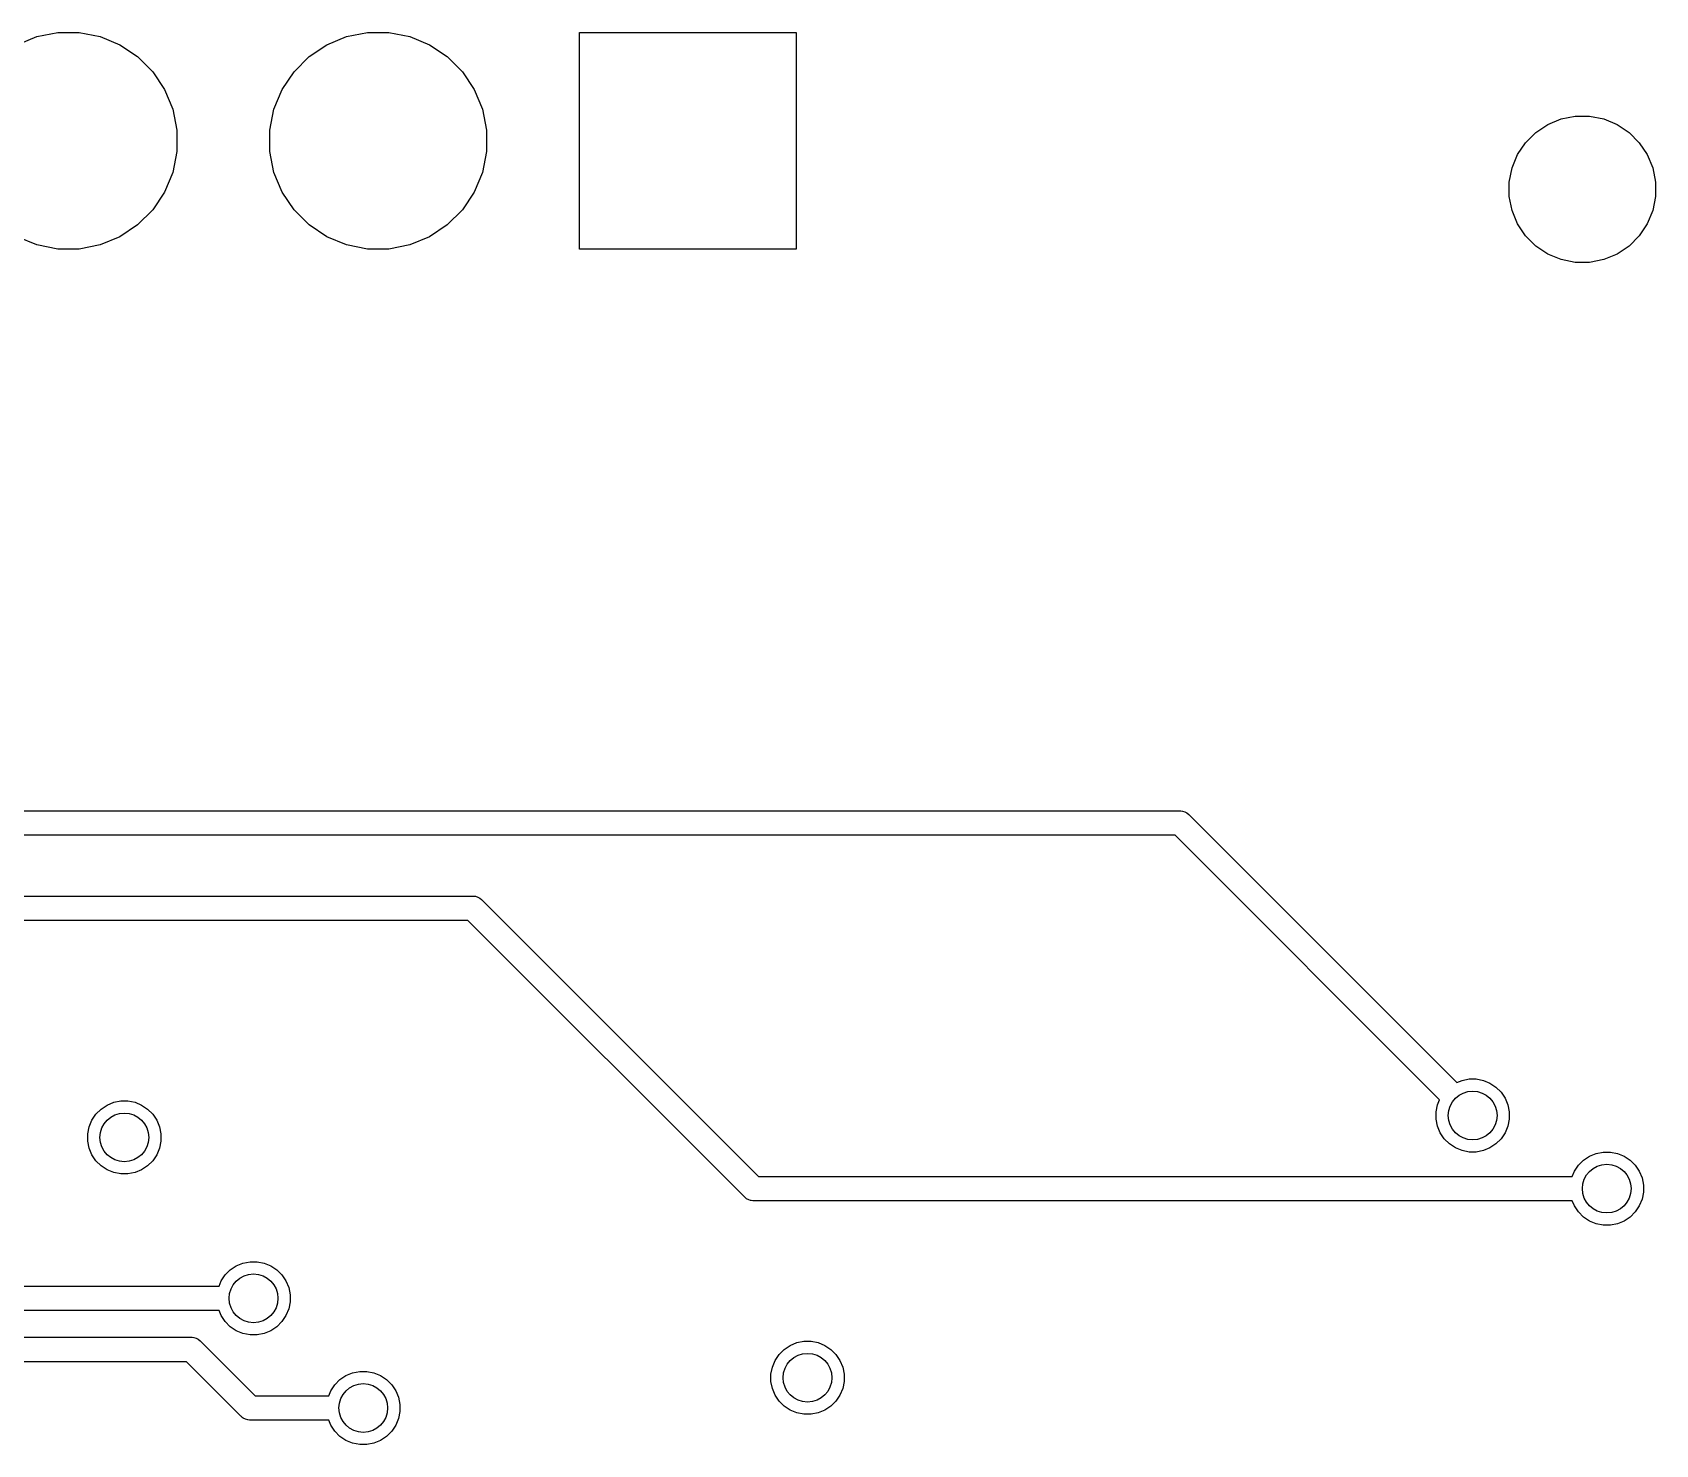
# Model space of a CAD drawing. Extents: x 71 to 174, y -171 to -82.
# Drawn here: x 135.21 to 148.52, y -95.81 to -84.22 of the extents above; entities that cross this region are included whole.
import ezdxf

# ---------------------------------------------------------------- set-up
doc = ezdxf.new("R2010")
doc.units = 0
doc.header["$MEASUREMENT"] = 0
doc.layers.add('BLACK', color=7, linetype='CONTINUOUS')

msp = doc.modelspace()

# ---------------------------------------------------------------- linework, layer by layer
at = {"layer": 'BLACK', "linetype": 'CONTINUOUS'}
for p, q in [((135.084, -84.3199), (135.246, -84.2528)), ((135.246, -84.2528), (135.418, -84.2187)), ((135.418, -84.2187), (135.593, -84.2187)), ((135.593, -84.2187), (135.764, -84.2528)), ((135.764, -84.2528), (135.926, -84.3199)), ((137.624, -84.3199), (137.786, -84.2528)), ((137.786, -84.2528), (137.958, -84.2187)), ((137.958, -84.2187), (138.133, -84.2187)), ((138.133, -84.2187), (138.304, -84.2528)), ((138.304, -84.2528), (138.466, -84.3199)), ((139.696, -85.9967), (139.696, -84.2187)), ((139.696, -84.2187), (141.474, -84.2187)), ((141.474, -84.2187), (141.474, -85.9967)), ((135.926, -84.3199), (136.072, -84.4172)), ((137.478, -84.4172), (137.624, -84.3199)), ((138.466, -84.3199), (138.612, -84.4172)), ((136.072, -84.4172), (136.196, -84.541)), ((137.355, -84.541), (137.478, -84.4172)), ((138.612, -84.4172), (138.736, -84.541)), ((136.196, -84.541), (136.293, -84.6866)), ((137.257, -84.6866), (137.355, -84.541)), ((138.736, -84.541), (138.833, -84.6866)), ((136.293, -84.6866), (136.36, -84.8484)), ((137.19, -84.8484), (137.257, -84.6866)), ((138.833, -84.6866), (138.9, -84.8484)), ((136.36, -84.8484), (136.394, -85.0201)), ((137.156, -85.0201), (137.19, -84.8484)), ((138.9, -84.8484), (138.934, -85.0201)), ((147.639, -84.974), (147.748, -84.9287)), ((147.748, -84.9287), (147.864, -84.9057)), ((147.864, -84.9057), (147.982, -84.9057)), ((147.982, -84.9057), (148.098, -84.9287)), ((148.098, -84.9287), (148.207, -84.974)), ((136.394, -85.0201), (136.394, -85.1952)), ((137.156, -85.1952), (137.156, -85.0201)), ((138.934, -85.0201), (138.934, -85.1952)), ((147.457, -85.1232), (147.541, -85.0396)), ((147.541, -85.0396), (147.639, -84.974)), ((148.207, -84.974), (148.306, -85.0396)), ((148.306, -85.0396), (148.389, -85.1232)), ((136.394, -85.1952), (136.36, -85.367)), ((137.19, -85.367), (137.156, -85.1952)), ((138.934, -85.1952), (138.9, -85.367)), ((147.391, -85.2215), (147.457, -85.1232)), ((148.389, -85.1232), (148.455, -85.2215)), ((147.323, -85.4466), (147.346, -85.3307)), ((147.346, -85.3307), (147.391, -85.2215)), ((148.455, -85.2215), (148.5, -85.3307)), ((148.5, -85.3307), (148.523, -85.4466)), ((136.36, -85.367), (136.293, -85.5288)), ((137.257, -85.5288), (137.19, -85.367)), ((138.9, -85.367), (138.833, -85.5288)), ((147.323, -85.5648), (147.323, -85.4466)), ((148.523, -85.4466), (148.523, -85.5648)), ((136.293, -85.5288), (136.196, -85.6744)), ((137.355, -85.6744), (137.257, -85.5288)), ((138.833, -85.5288), (138.736, -85.6744)), ((147.346, -85.6807), (147.323, -85.5648)), ((148.523, -85.5648), (148.5, -85.6807)), ((136.196, -85.6744), (136.072, -85.7982)), ((137.478, -85.7982), (137.355, -85.6744)), ((138.736, -85.6744), (138.612, -85.7982)), ((147.391, -85.7899), (147.346, -85.6807)), ((148.5, -85.6807), (148.455, -85.7899)), ((136.072, -85.7982), (135.926, -85.8955)), ((137.624, -85.8955), (137.478, -85.7982)), ((138.612, -85.7982), (138.466, -85.8955)), ((147.457, -85.8882), (147.391, -85.7899)), ((148.455, -85.7899), (148.389, -85.8882)), ((135.246, -85.9625), (135.084, -85.8955)), ((135.418, -85.9967), (135.246, -85.9625)), ((135.593, -85.9967), (135.418, -85.9967)), ((135.764, -85.9625), (135.593, -85.9967)), ((135.926, -85.8955), (135.764, -85.9625)), ((137.786, -85.9625), (137.624, -85.8955)), ((137.958, -85.9967), (137.786, -85.9625)), ((138.133, -85.9967), (137.958, -85.9967)), ((138.304, -85.9625), (138.133, -85.9967)), ((138.466, -85.8955), (138.304, -85.9625)), ((141.474, -85.9967), (139.696, -85.9967)), ((147.541, -85.9717), (147.457, -85.8882)), ((147.639, -86.0374), (147.541, -85.9717)), ((148.306, -85.9717), (148.207, -86.0374)), ((148.389, -85.8882), (148.306, -85.9717)), ((147.748, -86.0826), (147.639, -86.0374)), ((147.864, -86.1057), (147.748, -86.0826)), ((147.982, -86.1057), (147.864, -86.1057)), ((148.098, -86.0826), (147.982, -86.1057)), ((148.207, -86.0374), (148.098, -86.0826)), ((131.547, -90.6058), (144.618, -90.6058)), ((144.618, -90.6058), (144.623, -90.6054)), ((144.623, -90.6054), (144.628, -90.6058)), ((144.628, -90.6058), (144.628, -90.6058)), ((144.628, -90.6058), (144.643, -90.6073)), ((144.643, -90.6073), (144.662, -90.613)), ((144.662, -90.613), (144.679, -90.6223)), ((144.679, -90.6223), (144.694, -90.6348)), ((144.694, -90.6348), (144.697, -90.6386)), ((144.697, -90.6386), (146.893, -92.8347)), ((144.582, -90.8058), (131.584, -90.8058)), ((146.752, -92.9761), (144.582, -90.8058)), ((133.506, -91.3057), (138.818, -91.3057)), ((138.818, -91.3057), (138.823, -91.3052)), ((138.823, -91.3052), (138.828, -91.3057)), ((138.828, -91.3057), (138.828, -91.3057)), ((138.828, -91.3057), (138.843, -91.3071)), ((138.843, -91.3071), (138.862, -91.3128)), ((138.862, -91.3128), (138.879, -91.3221)), ((138.879, -91.3221), (138.894, -91.3346)), ((138.894, -91.3346), (138.897, -91.3384)), ((138.897, -91.3384), (141.165, -93.6057)), ((138.782, -91.5057), (133.506, -91.5057)), ((141.049, -93.7729), (138.782, -91.5057)), ((146.893, -92.8347), (146.936, -92.8172)), ((146.936, -92.8172), (146.994, -92.8057)), ((146.994, -92.8057), (147.053, -92.8057)), ((147.053, -92.8057), (147.111, -92.8172)), ((147.111, -92.8172), (147.165, -92.8398)), ((147.165, -92.8398), (147.214, -92.8727)), ((147.214, -92.8727), (147.256, -92.9144)), ((147.256, -92.9144), (147.289, -92.9636)), ((135.73, -93.0944), (135.772, -93.0527)), ((135.772, -93.0527), (135.821, -93.0198)), ((135.821, -93.0198), (135.876, -92.9972)), ((135.876, -92.9972), (135.934, -92.9857)), ((135.934, -92.9857), (135.993, -92.9857)), ((135.993, -92.9857), (136.051, -92.9972)), ((136.051, -92.9972), (136.105, -93.0198)), ((136.105, -93.0198), (136.154, -93.0527)), ((136.154, -93.0527), (136.196, -93.0944)), ((146.723, -93.0761), (146.735, -93.0182)), ((146.735, -93.0182), (146.752, -92.9761)), ((147.289, -92.9636), (147.312, -93.0182)), ((147.312, -93.0182), (147.323, -93.0761)), ((135.675, -93.1982), (135.697, -93.1436)), ((135.697, -93.1436), (135.73, -93.0944)), ((136.196, -93.0944), (136.229, -93.1436)), ((136.229, -93.1436), (136.252, -93.1982)), ((146.723, -93.1352), (146.723, -93.0761)), ((146.735, -93.1932), (146.723, -93.1352)), ((146.757, -93.2478), (146.735, -93.1932)), ((147.312, -93.1932), (147.289, -93.2478)), ((147.323, -93.1352), (147.312, -93.1932)), ((147.323, -93.0761), (147.323, -93.1352)), ((135.663, -93.2561), (135.675, -93.1982)), ((135.663, -93.3152), (135.663, -93.2561)), ((135.675, -93.3732), (135.663, -93.3152)), ((136.252, -93.1982), (136.263, -93.2561)), ((136.263, -93.3152), (136.252, -93.3732)), ((136.263, -93.2561), (136.263, -93.3152)), ((146.79, -93.2969), (146.757, -93.2478)), ((146.832, -93.3387), (146.79, -93.2969)), ((147.256, -93.2969), (147.214, -93.3387)), ((147.289, -93.2478), (147.256, -93.2969)), ((135.697, -93.4278), (135.675, -93.3732)), ((135.73, -93.4769), (135.697, -93.4278)), ((136.229, -93.4278), (136.196, -93.4769)), ((136.252, -93.3732), (136.229, -93.4278)), ((146.881, -93.3715), (146.832, -93.3387)), ((146.936, -93.3942), (146.881, -93.3715)), ((146.994, -93.4057), (146.936, -93.3942)), ((147.053, -93.4057), (146.994, -93.4057)), ((147.111, -93.3942), (147.053, -93.4057)), ((147.165, -93.3715), (147.111, -93.3942)), ((147.214, -93.3387), (147.165, -93.3715)), ((147.932, -93.4727), (147.981, -93.4398)), ((147.981, -93.4398), (148.036, -93.4172)), ((148.036, -93.4172), (148.094, -93.4057)), ((148.094, -93.4057), (148.153, -93.4057)), ((148.153, -93.4057), (148.211, -93.4172)), ((148.211, -93.4172), (148.265, -93.4398)), ((148.265, -93.4398), (148.314, -93.4727)), ((135.772, -93.5187), (135.73, -93.4769)), ((135.821, -93.5515), (135.772, -93.5187)), ((135.876, -93.5742), (135.821, -93.5515)), ((135.934, -93.5857), (135.876, -93.5742)), ((135.993, -93.5857), (135.934, -93.5857)), ((136.051, -93.5742), (135.993, -93.5857)), ((136.105, -93.5515), (136.051, -93.5742)), ((136.154, -93.5187), (136.105, -93.5515)), ((136.196, -93.4769), (136.154, -93.5187)), ((147.84, -93.6057), (147.857, -93.5636)), ((147.857, -93.5636), (147.89, -93.5144)), ((147.89, -93.5144), (147.932, -93.4727)), ((148.314, -93.4727), (148.356, -93.5144)), ((148.356, -93.5144), (148.389, -93.5636)), ((148.389, -93.5636), (148.412, -93.6182)), ((141.165, -93.6057), (147.84, -93.6057)), ((148.412, -93.6182), (148.423, -93.6761)), ((148.423, -93.6761), (148.423, -93.7352)), ((141.052, -93.7767), (141.049, -93.7729)), ((141.067, -93.7892), (141.052, -93.7767)), ((141.085, -93.7985), (141.067, -93.7892)), ((141.098, -93.8025), (141.085, -93.7985)), ((141.103, -93.8042), (141.098, -93.8025)), ((141.105, -93.8044), (141.103, -93.8042)), ((141.118, -93.8057), (141.105, -93.8044)), ((141.123, -93.8062), (141.118, -93.8057)), ((141.118, -93.8057), (141.118, -93.8057)), ((141.128, -93.8057), (141.123, -93.8062)), ((147.84, -93.8057), (141.128, -93.8057)), ((147.857, -93.8478), (147.84, -93.8057)), ((147.89, -93.8969), (147.857, -93.8478)), ((148.389, -93.8478), (148.356, -93.8969)), ((148.412, -93.7932), (148.389, -93.8478)), ((148.423, -93.7352), (148.412, -93.7932)), ((147.932, -93.9387), (147.89, -93.8969)), ((147.981, -93.9715), (147.932, -93.9387)), ((148.036, -93.9942), (147.981, -93.9715)), ((148.265, -93.9715), (148.211, -93.9942)), ((148.314, -93.9387), (148.265, -93.9715)), ((148.356, -93.8969), (148.314, -93.9387)), ((148.094, -94.0057), (148.036, -93.9942)), ((148.153, -94.0057), (148.094, -94.0057)), ((148.211, -93.9942), (148.153, -94.0057)), ((136.79, -94.4144), (136.832, -94.3727)), ((136.832, -94.3727), (136.881, -94.3398)), ((136.881, -94.3398), (136.936, -94.3172)), ((136.936, -94.3172), (136.994, -94.3057)), ((136.994, -94.3057), (137.053, -94.3057)), ((137.053, -94.3057), (137.111, -94.3172)), ((137.111, -94.3172), (137.165, -94.3398)), ((137.165, -94.3398), (137.214, -94.3727)), ((137.214, -94.3727), (137.256, -94.4144)), ((131.419, -94.5057), (136.74, -94.5057)), ((136.74, -94.5057), (136.757, -94.4636)), ((136.757, -94.4636), (136.79, -94.4144)), ((137.256, -94.4144), (137.289, -94.4636)), ((137.289, -94.4636), (137.312, -94.5182)), ((137.312, -94.5182), (137.323, -94.5761)), ((137.323, -94.6352), (137.312, -94.6932)), ((137.323, -94.5761), (137.323, -94.6352)), ((136.74, -94.7057), (131.455, -94.7057)), ((136.757, -94.7478), (136.74, -94.7057)), ((136.79, -94.7969), (136.757, -94.7478)), ((137.289, -94.7478), (137.256, -94.7969)), ((137.312, -94.6932), (137.289, -94.7478)), ((136.509, -94.9257), (136.514, -94.9252)), ((136.514, -94.9252), (136.519, -94.9257)), ((136.832, -94.8387), (136.79, -94.7969)), ((136.881, -94.8715), (136.832, -94.8387)), ((136.936, -94.8942), (136.881, -94.8715)), ((136.994, -94.9057), (136.936, -94.8942)), ((137.053, -94.9057), (136.994, -94.9057)), ((137.111, -94.8942), (137.053, -94.9057)), ((137.165, -94.8715), (137.111, -94.8942)), ((137.214, -94.8387), (137.165, -94.8715)), ((137.256, -94.7969), (137.214, -94.8387)), ((131.508, -94.9257), (136.509, -94.9257)), ((136.519, -94.9257), (136.519, -94.9257)), ((136.519, -94.9257), (136.534, -94.9271)), ((136.534, -94.9271), (136.553, -94.9329)), ((136.553, -94.9329), (136.57, -94.9421)), ((136.57, -94.9421), (136.585, -94.9546)), ((136.585, -94.9546), (136.588, -94.9585)), ((136.588, -94.9585), (137.036, -95.4057)), ((141.334, -95.0662), (141.376, -95.0244)), ((141.376, -95.0244), (141.425, -94.9916)), ((141.425, -94.9916), (141.48, -94.969)), ((141.48, -94.969), (141.538, -94.9574)), ((141.538, -94.9574), (141.597, -94.9574)), ((141.597, -94.9574), (141.655, -94.969)), ((141.655, -94.969), (141.709, -94.9916)), ((141.709, -94.9916), (141.759, -95.0244)), ((141.759, -95.0244), (141.8, -95.0662)), ((136.473, -95.1257), (131.544, -95.1257)), ((136.92, -95.5729), (136.473, -95.1257)), ((141.267, -95.2279), (141.279, -95.1699)), ((141.279, -95.1699), (141.301, -95.1153)), ((141.301, -95.1153), (141.334, -95.0662)), ((141.8, -95.0662), (141.833, -95.1153)), ((141.833, -95.1153), (141.856, -95.1699)), ((141.856, -95.1699), (141.867, -95.2279)), ((137.657, -95.3636), (137.69, -95.3144)), ((137.69, -95.3144), (137.732, -95.2727)), ((137.732, -95.2727), (137.781, -95.2398)), ((137.781, -95.2398), (137.836, -95.2172)), ((137.836, -95.2172), (137.894, -95.2057)), ((137.894, -95.2057), (137.953, -95.2057)), ((137.953, -95.2057), (138.011, -95.2172)), ((138.011, -95.2172), (138.065, -95.2398)), ((138.065, -95.2398), (138.114, -95.2727)), ((138.114, -95.2727), (138.156, -95.3144)), ((138.156, -95.3144), (138.189, -95.3636)), ((141.267, -95.287), (141.267, -95.2279)), ((141.279, -95.3449), (141.267, -95.287)), ((141.867, -95.287), (141.856, -95.3449)), ((141.867, -95.2279), (141.867, -95.287)), ((137.036, -95.4057), (137.64, -95.4057)), ((137.64, -95.4057), (137.657, -95.3636)), ((138.189, -95.3636), (138.212, -95.4182)), ((138.212, -95.4182), (138.223, -95.4761)), ((141.301, -95.3995), (141.279, -95.3449)), ((141.334, -95.4487), (141.301, -95.3995)), ((141.376, -95.4905), (141.334, -95.4487)), ((141.8, -95.4487), (141.759, -95.4905)), ((141.833, -95.3995), (141.8, -95.4487)), ((141.856, -95.3449), (141.833, -95.3995)), ((136.923, -95.5767), (136.92, -95.5729)), ((136.927, -95.5799), (136.923, -95.5767)), ((136.931, -95.5828), (136.927, -95.5799)), ((136.927, -95.5799), (136.927, -95.5799)), ((136.938, -95.5892), (136.931, -95.5828)), ((136.956, -95.5985), (136.938, -95.5892)), ((138.223, -95.5352), (138.212, -95.5932)), ((138.223, -95.4761), (138.223, -95.5352)), ((141.425, -95.5233), (141.376, -95.4905)), ((141.48, -95.5459), (141.425, -95.5233)), ((141.538, -95.5574), (141.48, -95.5459)), ((141.597, -95.5574), (141.538, -95.5574)), ((141.655, -95.5459), (141.597, -95.5574)), ((141.709, -95.5233), (141.655, -95.5459)), ((141.759, -95.4905), (141.709, -95.5233)), ((136.975, -95.6042), (136.956, -95.5985)), ((136.989, -95.6057), (136.975, -95.6042)), ((136.994, -95.6062), (136.989, -95.6057)), ((136.989, -95.6057), (136.989, -95.6057)), ((136.999, -95.6057), (136.994, -95.6062)), ((137.64, -95.6057), (136.999, -95.6057)), ((137.657, -95.6478), (137.64, -95.6057)), ((137.69, -95.6969), (137.657, -95.6478)), ((137.732, -95.7387), (137.69, -95.6969)), ((138.156, -95.6969), (138.114, -95.7387)), ((138.189, -95.6478), (138.156, -95.6969)), ((138.212, -95.5932), (138.189, -95.6478)), ((137.781, -95.7715), (137.732, -95.7387)), ((137.836, -95.7942), (137.781, -95.7715)), ((137.894, -95.8057), (137.836, -95.7942)), ((137.953, -95.8057), (137.894, -95.8057)), ((138.011, -95.7942), (137.953, -95.8057)), ((138.065, -95.7715), (138.011, -95.7942)), ((138.114, -95.7387), (138.065, -95.7715))]:
    msp.add_line(p, q, dxfattribs=at)
at = {"layer": 'BLACK'}
for centre in [(147.023, -93.1057), (135.963, -93.2857), (148.123, -93.7057), (137.023, -94.6057), (141.567, -95.2574), (137.923, -95.5057)]:
    msp.add_circle(centre, 0.2, dxfattribs=at)

doc.saveas('drawing.dxf')
